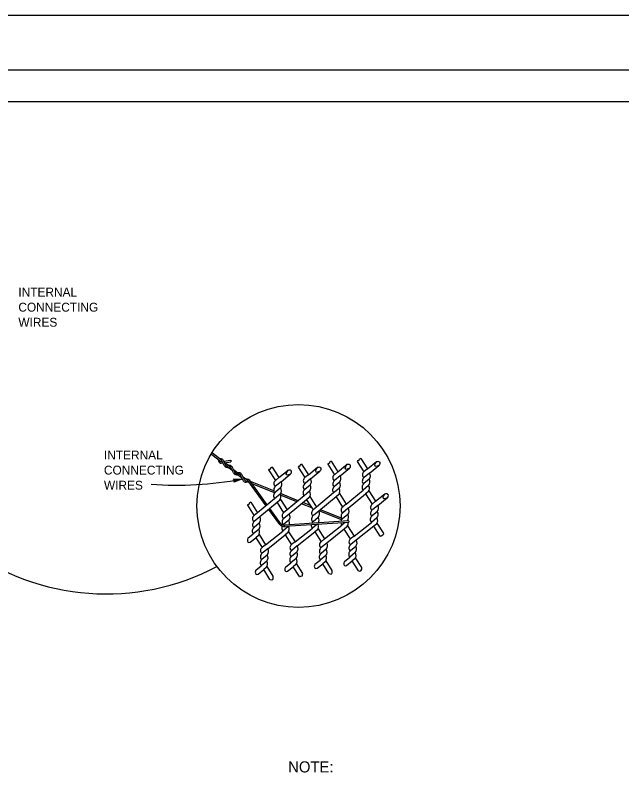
# Model space of a CAD drawing. Extents: x -894 to 866, y -472 to 714.
# Drawn here: x -286 to 192, y 107 to 714 of the extents above; entities that cross this region are included whole.
import ezdxf

# ---------------------------------------------------------------- set-up
doc = ezdxf.new("R2010")
doc.units = 0
for name, color, linetype in [('56 Stage 3 Anno', 7, 'Continuous'), ('57 Undefined', 7, 'Continuous'), ('60 Nongeo Data', 7, 'Continuous'), ('border_PLOTTING-ELEMENTS', 7, 'Continuous'), ('border_rw_22x34_Cut_Lines', 7, 'Continuous'), ('border_SHEET', 7, 'Continuous')]:
    doc.layers.add(name, color=color, linetype=linetype)

msp = doc.modelspace()

# ---------------------------------------------------------------- linework, layer by layer
at = {"layer": '56 Stage 3 Anno'}
for p, q in [((-112.84, 346.93), (-113.89, 348.08)), ((-113.89, 348.08), (-113.89, 348.08)), ((-113.89, 348.08), (-107.74, 347.98)), ((-113.61, 347.78), (-109.09, 347.7)), ((-107.74, 347.98), (-113.35, 345.47)), ((-113.35, 345.47), (-112.84, 346.93)), ((-113.3, 347.47), (-110.45, 347.43)), ((-109.1, 347.7), (-113.19, 345.87)), ((-110.45, 347.43), (-113.09, 346.24)), ((-113.06, 347.17), (-111.8, 347.15)), ((-111.8, 347.15), (-112.93, 346.64)), ((-113.35, 345.47), (-113.35, 345.47))]:
    msp.add_line(p, q, dxfattribs=at)
for centre, radius, start, end in [((-158.67, 615.56), 272.38, 265.73588, 280.77566), ((-214.25, 444.33), 186.88, 233.69706, 297.84811)]:
    msp.add_arc(centre, radius, start, end, dxfattribs=at)
at = {"layer": '60 Nongeo Data'}
for p, q in [((-123.86, 361.69), (-131.26, 367.49)), ((-123.31, 362.77), (-130.53, 368.42)), ((-13.73, 364.25), (-14.71, 363.78)), ((-13.73, 364.25), (-8.43, 355.95)), ((-123.85, 361.69), (-122.86, 361.84)), ((-123.54, 360.54), (-122.34, 360.72)), ((-121.26, 358.66), (-123.34, 362.79)), ((-122.09, 360.31), (-122.58, 360.7)), ((-119.92, 358.61), (-122.29, 363.32)), ((-121.64, 362.03), (-116.22, 362.86)), ((-121.09, 360.92), (-116.04, 361.69)), ((-116.04, 357.07), (-120.97, 360.93)), ((-114.82, 354.61), (-119.92, 358.61)), ((-62.16, 357.89), (-62.8, 357.77)), ((-61.55, 358.28), (-62.16, 357.89)), ((-61.21, 359.24), (-61.6, 358.77)), ((-61.6, 358.77), (-61.55, 358.28)), ((-60.24, 359.71), (-61.21, 359.24)), ((-60.24, 359.71), (-54.94, 351.41)), ((-39.55, 360.04), (-39.74, 359.7)), ((-39.74, 359.7), (-34.44, 351.4)), ((-38.91, 360.16), (-39.55, 360.04)), ((-38.3, 360.55), (-38.91, 360.16)), ((-37.96, 361.51), (-38.35, 361.04)), ((-38.35, 361.04), (-38.3, 360.55)), ((-36.99, 361.98), (-37.96, 361.51)), ((-36.99, 361.98), (-31.69, 353.68)), ((-31.69, 353.68), (-24.49, 359.62)), ((-16.3, 362.31), (-16.49, 361.97)), ((-16.49, 361.97), (-11.18, 353.67)), ((-15.66, 362.43), (-16.3, 362.31)), ((-15.05, 362.82), (-15.66, 362.43)), ((-14.71, 363.78), (-15.1, 363.31)), ((-15.1, 363.31), (-15.05, 362.82)), ((-8.43, 355.95), (-1.24, 361.89)), ((-6.72, 352.7), (0.59, 358.74)), ((-114.01, 352.98), (-116.09, 357.11)), ((-112.67, 352.93), (-115.03, 357.64)), ((-108.52, 351.18), (-113.85, 355.35)), ((-107.25, 348.69), (-112.65, 352.91)), ((-86.05, 355.5), (-86.24, 355.16)), ((-86.24, 355.16), (-80.94, 346.86)), ((-85.41, 355.62), (-86.05, 355.5)), ((-84.8, 356.01), (-85.41, 355.62)), ((-84.46, 356.97), (-84.85, 356.5)), ((-84.85, 356.5), (-84.8, 356.01)), ((-83.49, 357.44), (-84.46, 356.97)), ((-83.49, 357.44), (-78.19, 349.14)), ((-78.19, 349.14), (-70.99, 355.08)), ((-76.48, 345.89), (-69.16, 351.93)), ((-62.8, 357.77), (-62.99, 357.43)), ((-62.99, 357.43), (-57.69, 349.13)), ((-54.94, 351.41), (-47.74, 357.35)), ((-53.23, 348.16), (-45.91, 354.2)), ((-31.69, 353.68), (-34.38, 351.44)), ((-29.98, 350.43), (-22.66, 356.47)), ((-8.43, 355.95), (-11.13, 353.71)), ((-6.72, 352.7), (-11.01, 349.15)), ((-106.14, 346.46), (-108.51, 351.18)), ((-107.74, 347.98), (-107.74, 347.98)), ((-105.09, 346.99), (-107.46, 351.71)), ((-103.51, 347.26), (-106.31, 349.45)), ((-104.11, 346.23), (-105.07, 346.98)), ((-101.2, 345.06), (-104.11, 346.23)), ((-102.51, 346.86), (-103.51, 347.26)), ((-88.21, 326.99), (-102.55, 346.87)), ((-87.28, 327.73), (-100.5, 346.05)), ((-82.08, 338.63), (-100.47, 346.03)), ((-78.19, 349.14), (-80.88, 346.9)), ((-76.48, 345.89), (-80.76, 342.34)), ((-54.94, 351.41), (-57.63, 349.17)), ((-53.23, 348.16), (-57.51, 344.61)), ((-29.98, 350.43), (-34.26, 346.88)), ((-7.09, 347.8), (-11.22, 344.37)), ((-81.51, 337.13), (-99.2, 344.25)), ((-76.84, 340.99), (-80.97, 337.56)), ((-53.59, 343.26), (-57.72, 339.83)), ((-30.7, 340.62), (-35.04, 337.02)), ((-30.34, 345.53), (-34.47, 342.1)), ((-7.45, 342.89), (-11.79, 339.29)), ((-77.2, 336.08), (-81.54, 332.48)), ((-62.98, 330.94), (-76.86, 336.53)), ((-63.97, 330.06), (-76.8, 335.23)), ((-58.29, 334.75), (-71.71, 323.67)), ((-53.95, 338.35), (-58.29, 334.75)), ((-53.76, 334.24), (-48.46, 325.94)), ((-35.04, 337.02), (-48.46, 325.94)), ((-33.12, 334.01), (-46.75, 322.69)), ((-31.06, 335.72), (-33.12, 334.01)), ((-33.12, 334.01), (-27.96, 325.94)), ((-30.51, 336.51), (-25.21, 328.21)), ((-25.21, 328.21), (-11.79, 339.29)), ((-23.5, 324.96), (-9.87, 336.28)), ((-7.81, 337.99), (-9.87, 336.28)), ((-9.87, 336.28), (-4.71, 328.21)), ((-7.26, 338.78), (-1.96, 330.48)), ((-1.96, 330.48), (5.24, 336.42)), ((-102.83, 327.76), (-103.02, 327.43)), ((-102.19, 327.88), (-102.83, 327.76)), ((-101.58, 328.28), (-102.19, 327.88)), ((-101.24, 329.24), (-101.63, 328.76)), ((-101.63, 328.76), (-101.58, 328.28)), ((-100.26, 329.7), (-101.24, 329.24)), ((-100.26, 329.7), (-94.96, 321.4)), ((-81.54, 332.48), (-94.96, 321.4)), ((-79.62, 329.47), (-93.26, 318.15)), ((-77.56, 331.18), (-79.62, 329.47)), ((-79.62, 329.47), (-74.41, 321.43)), ((-77.01, 331.97), (-71.71, 323.67)), ((-56.37, 331.74), (-70, 320.42)), ((-52.27, 325.35), (-60.24, 328.56)), ((-53.35, 327.06), (-59.19, 329.41)), ((-54.31, 333.45), (-56.37, 331.74)), ((-56.37, 331.74), (-51.21, 323.67)), ((-25.21, 328.21), (-27.91, 325.97)), ((-1.96, 330.48), (-4.66, 328.25)), ((-0.25, 327.23), (7.07, 333.27)), ((-103.02, 327.43), (-97.71, 319.13)), ((-77.48, 312.13), (-86.11, 324.09)), ((-76.52, 312.82), (-85.19, 324.84)), ((-71.71, 323.67), (-74.41, 321.43)), ((-48.46, 325.94), (-51.16, 323.7)), ((-46.75, 322.69), (-51.03, 319.14)), ((-28.75, 315.88), (-46.41, 322.99)), ((-28.88, 317.21), (-45.34, 323.84)), ((-23.5, 324.96), (-27.78, 321.41)), ((-0.61, 322.33), (-4.74, 318.9)), ((-0.25, 327.23), (-4.53, 323.68)), ((-94.96, 321.4), (-97.66, 319.16)), ((-93.26, 318.15), (-97.54, 314.6)), ((-70.36, 315.52), (-74.5, 312.09)), ((-70, 320.42), (-74.29, 316.87)), ((-47.11, 317.79), (-51.25, 314.36)), ((-23.86, 320.06), (-27.99, 316.63)), ((-0.97, 317.43), (-5.32, 313.82)), ((-93.62, 313.25), (-97.75, 309.82)), ((-70.73, 310.62), (-75.07, 307.01)), ((-23.45, 315.02), (-73.57, 311.71)), ((-23.37, 313.84), (-73.49, 310.53)), ((-48.35, 312.16), (-51.82, 309.28)), ((-42.2, 300.81), (-28.57, 311.55)), ((-26.03, 313.66), (-28.57, 311.55)), ((-24.58, 310.25), (-26.64, 308.54)), ((-24.22, 315.16), (-24.49, 314.94)), ((-23.45, 315.02), (-24.12, 315.29)), ((-24.04, 311.05), (-18.95, 303.08)), ((-18.95, 303.08), (-5.32, 313.82)), ((-3.39, 310.81), (-17.24, 299.83)), ((-1.33, 312.52), (-3.39, 310.81)), ((1.55, 303.08), (-3.39, 310.81)), ((4.15, 305.58), (-0.79, 313.32)), ((-102.6, 301.37), (-98.32, 304.74)), ((-93.98, 308.35), (-98.32, 304.74)), ((-94.34, 303.44), (-96.4, 301.73)), ((-93.79, 304.23), (-88.71, 296.27)), ((-88.71, 296.27), (-75.07, 307.01)), ((-87, 293.02), (-73.15, 304)), ((-71.09, 305.71), (-73.15, 304)), ((-73.15, 304), (-68.21, 296.27)), ((-70.54, 306.51), (-65.46, 298.54)), ((-65.46, 298.54), (-51.82, 309.28)), ((-63.75, 295.29), (-49.9, 306.27)), ((-47.83, 307.98), (-49.9, 306.27)), ((-49.9, 306.27), (-44.96, 298.54)), ((-47.29, 308.78), (-42.2, 300.81)), ((-26.64, 308.54), (-40.5, 297.56)), ((-21.7, 300.81), (-26.64, 308.54)), ((-100.81, 298.23), (-96.4, 301.73)), ((-96.4, 301.73), (-91.46, 294)), ((-65.46, 298.54), (-68.15, 296.31)), ((-42.2, 300.81), (-44.9, 298.58)), ((-40.5, 297.56), (-44.78, 294.01)), ((-18.95, 303.08), (-21.65, 300.85)), ((-17.24, 299.83), (-21.53, 296.28)), ((-88.71, 296.27), (-91.4, 294.03)), ((-87, 293.02), (-91.28, 289.47)), ((-63.75, 295.29), (-68.03, 291.74)), ((-40.86, 292.66), (-44.99, 289.23)), ((-17.61, 294.93), (-21.74, 291.5)), ((-87.36, 288.12), (-91.49, 284.69)), ((-64.47, 285.49), (-68.81, 281.88)), ((-64.11, 290.39), (-68.24, 286.96)), ((-41.22, 287.76), (-45.56, 284.15)), ((-26.58, 283.06), (-22.31, 286.42)), ((-17.97, 290.03), (-22.31, 286.42)), ((-18.33, 285.12), (-20.39, 283.41)), ((-12.84, 278.18), (-17.78, 285.92)), ((-96.34, 276.25), (-92.06, 279.61)), ((-87.72, 283.22), (-92.06, 279.61)), ((-82.59, 271.37), (-87.53, 279.11)), ((-73.09, 278.52), (-68.81, 281.88)), ((-64.83, 280.58), (-66.89, 278.87)), ((-59.34, 273.64), (-64.28, 281.38)), ((-49.84, 280.79), (-45.56, 284.15)), ((-48.05, 277.64), (-43.64, 281.14)), ((-41.58, 282.85), (-43.64, 281.14)), ((-38.7, 273.41), (-43.64, 281.14)), ((-36.09, 275.91), (-41.03, 283.65)), ((-24.8, 279.91), (-20.39, 283.41)), ((-15.45, 275.68), (-20.39, 283.41)), ((-94.55, 273.1), (-90.14, 276.6)), ((-88.08, 278.31), (-90.14, 276.6)), ((-85.2, 268.87), (-90.14, 276.6)), ((-71.3, 275.37), (-66.89, 278.87)), ((-61.95, 271.14), (-66.89, 278.87))]:
    msp.add_line(p, q, dxfattribs=at)
for points in [[(-116.22, 362.86), (-115.89, 362.43), (-115.76, 362.25), (-116.04, 361.69)], [(-24.49, 359.62), (-23.65, 359.7), (-22.58, 359.86), (-22.53, 359.38), (-21.9, 359.06), (-21.95, 358.51), (-21.89, 357.91), (-22.08, 357.13), (-22.66, 356.47), (-23.97, 355.95), (-24.9, 355.53), (-25.53, 355.79), (-25.84, 356.63), (-25.52, 357.8), (-24.82, 358.87), (-24.49, 359.62)], [(-1.24, 361.89), (-0.4, 361.97), (0.67, 362.13), (0.72, 361.65), (1.35, 361.33), (1.3, 360.78), (1.36, 360.18), (1.17, 359.4), (0.59, 358.74), (-0.72, 358.22), (-1.65, 357.8), (-2.28, 358.06), (-2.59, 358.9), (-2.27, 360.07), (-1.57, 361.14), (-1.24, 361.89)], [(-70.99, 355.08), (-70.16, 355.16), (-69.08, 355.32), (-69.03, 354.84), (-68.4, 354.52), (-68.45, 353.97), (-68.39, 353.37), (-68.58, 352.59), (-69.16, 351.93), (-70.47, 351.41), (-71.41, 350.99), (-72.03, 351.25), (-72.34, 352.09), (-72.03, 353.26), (-71.32, 354.32), (-70.99, 355.08)], [(-47.74, 357.35), (-46.9, 357.43), (-45.83, 357.59), (-45.78, 357.11), (-45.15, 356.79), (-45.2, 356.24), (-45.14, 355.64), (-45.33, 354.86), (-45.91, 354.2), (-47.22, 353.68), (-48.15, 353.26), (-48.78, 353.52), (-49.09, 354.36), (-48.77, 355.53), (-48.07, 356.6), (-47.74, 357.35)], [(5.24, 336.42), (6.07, 336.5), (7.14, 336.67), (7.19, 336.18), (7.82, 335.87), (7.77, 335.32), (7.84, 334.72), (7.65, 333.94), (7.07, 333.27), (5.76, 332.76), (4.82, 332.33), (4.19, 332.59), (3.89, 333.43), (4.2, 334.61), (4.91, 335.67), (5.24, 336.42)], [(1.55, 303.08), (2.4, 303.3), (3.79, 304.13), (4.39, 304.87), (4.15, 305.58)], [(-102.6, 301.37), (-102.94, 300.4), (-103.02, 299.74), (-102.95, 299.02), (-102.66, 298.52), (-102.55, 298.21), (-101.86, 297.99), (-100.81, 298.23), (-100.79, 298.26)], [(-49.84, 280.79), (-50.18, 279.81), (-50.26, 279.15), (-50.19, 278.44), (-49.9, 277.94), (-49.79, 277.62), (-49.1, 277.4), (-48.05, 277.64), (-48.04, 277.66)], [(-26.58, 283.06), (-26.93, 282.08), (-27.01, 281.42), (-26.94, 280.71), (-26.64, 280.21), (-26.54, 279.89), (-25.85, 279.67), (-24.8, 279.91), (-24.77, 279.95)], [(-96.34, 276.25), (-96.68, 275.27), (-96.76, 274.61), (-96.69, 273.9), (-96.4, 273.4), (-96.3, 273.08), (-95.6, 272.86), (-94.55, 273.1), (-94.55, 273.11)], [(-73.09, 278.52), (-73.43, 277.54), (-73.51, 276.88), (-73.44, 276.17), (-73.15, 275.67), (-73.04, 275.35), (-72.35, 275.13), (-71.3, 275.37), (-71.29, 275.38)], [(-61.95, 271.14), (-61.3, 271.15), (-60.77, 271.44), (-59.67, 271.78), (-59.45, 272.82), (-59.34, 273.64)], [(-38.7, 273.41), (-37.06, 273.02), (-36.55, 273.52), (-36.15, 274.02), (-36.14, 275.04), (-36.09, 275.91)], [(-15.45, 275.68), (-14.46, 275.39), (-13.41, 276.19), (-12.92, 276.92), (-12.85, 278.39), (-12.84, 278.18)], [(-85.2, 268.87), (-83.98, 268.43), (-82.9, 268.88), (-82.76, 269.68), (-82.64, 270.72), (-82.59, 271.37)]]:
    msp.add_lwpolyline(points, dxfattribs=at)
msp.add_circle((-62.74, 326.8), 79.99, dxfattribs=at)
for centre, radius, start, end in [((-124, 361.72), 2.34, 43.10104, 111.5126), ((-123.84, 362.43), 1.92, 160.06151, 278.90908), ((-117.81, 361.22), 4.3, 216.60269, 270.61487), ((-117.98, 355.08), 3.9, 41.01123, 96.71113), ((-110.56, 355.54), 4.3, 216.60269, 270.61487), ((-110.4, 349.14), 3.9, 41.01123, 96.71113), ((-9.42, 351.24), 3, 124.69961, 230.23831), ((-10.15, 350.49), 4.08, 318.74956, 32.84152), ((-104.38, 347.54), 2.07, 211.48814, 303.80349), ((-103.49, 344.54), 3.35, 26.73264, 102.63689), ((-79.17, 344.43), 3, 124.69961, 230.23831), ((-79.91, 343.68), 4.08, 318.74956, 32.84152), ((-55.92, 346.7), 3, 124.69961, 230.23831), ((-56.65, 345.95), 4.08, 318.74956, 32.84152), ((-32.2, 344.08), 3.5, 126.72943, 220.42793), ((-32.67, 348.97), 3, 124.69961, 230.23831), ((-33.4, 348.22), 4.08, 318.74956, 32.84152), ((-8.95, 346.35), 3.5, 126.72943, 220.42793), ((-10.51, 345.58), 4.08, 318.74956, 32.84152), ((-78.7, 339.54), 3.5, 126.72943, 220.42793), ((-80.27, 338.77), 4.08, 318.74956, 32.84152), ((-55.62, 337.02), 3.5, 126.72943, 220.42793), ((-55.45, 341.81), 3.5, 126.72943, 220.42793), ((-57.02, 341.04), 4.08, 318.74956, 32.84152), ((-32.37, 339.29), 3.5, 126.72943, 220.42793), ((-34.12, 338.41), 4.08, 318.74956, 32.84152), ((-33.76, 343.31), 4.08, 318.74956, 32.84152), ((-9.12, 341.56), 3.5, 126.72943, 220.42793), ((-10.87, 340.68), 4.08, 318.74956, 32.84152), ((-78.87, 334.75), 3.5, 126.72943, 220.42793), ((-80.63, 333.87), 4.08, 318.74956, 32.84152), ((-57.38, 336.14), 4.08, 318.74956, 32.84152), ((-2.95, 325.78), 3, 124.69961, 230.23831), ((-72.7, 318.96), 3, 124.69961, 230.23831), ((-49.45, 321.23), 3, 124.69961, 230.23831), ((-50.18, 320.48), 4.08, 318.74956, 32.84152), ((-26.2, 323.5), 3, 124.69961, 230.23831), ((-26.93, 322.75), 4.08, 318.74956, 32.84152), ((-2.48, 320.89), 3.5, 126.72943, 220.42793), ((-4.04, 320.12), 4.08, 318.74956, 32.84152), ((-3.68, 325.02), 4.08, 318.74956, 32.84152), ((-95.95, 316.69), 3, 124.69961, 230.23831), ((-96.68, 315.94), 4.08, 318.74956, 32.84152), ((-72.23, 314.08), 3.5, 126.72943, 220.42793), ((-73.43, 318.21), 4.08, 318.74956, 32.84152), ((-73.79, 313.31), 4.08, 340.00178, 32.84152), ((-48.98, 316.35), 3.5, 126.72943, 220.42793), ((-50.54, 315.58), 4.08, 327.86663, 32.84152), ((-25.9, 313.82), 3.5, 126.72943, 166.69468), ((-25.73, 318.62), 3.5, 126.72943, 220.42793), ((-27.29, 317.85), 4.08, 318.74956, 32.84152), ((-2.65, 316.09), 3.5, 126.72943, 220.42793), ((-4.4, 315.21), 4.08, 318.74956, 32.84152), ((-95.65, 307.01), 3.5, 126.72943, 220.42793), ((-95.48, 311.81), 3.5, 126.72943, 220.42793), ((-97.04, 311.04), 4.08, 318.74956, 32.84152), ((-74.13, 314.7), 4.22, 218.10711, 280.59989), ((-74.13, 314.7), 3.04, 218.10711, 280.59989), ((-72.4, 309.28), 3.5, 156.00303, 220.42793), ((-72.4, 309.28), 3.5, 126.72943, 135.74758), ((-74.15, 308.4), 4.08, 318.74956, 32.84152), ((-73.79, 313.31), 4.08, 318.74956, 320.70004), ((-49.15, 311.55), 3.5, 174.81415, 220.42793), ((-49.15, 311.55), 3.5, 126.72943, 154.48138), ((-50.9, 310.67), 4.08, 318.74956, 22.53937), ((-25.9, 313.82), 3.5, 186.71446, 220.42793), ((-27.65, 312.94), 4.08, 318.74956, 12.89882), ((-27.65, 312.94), 4.08, 29.92425, 32.84152), ((-23.41, 314.43), 0.59, 273.78199, 93.78199), ((-97.4, 306.13), 4.08, 318.74956, 32.84152), ((-43.19, 296.11), 3, 124.69961, 230.23831), ((-43.92, 295.35), 4.08, 318.74956, 32.84152), ((-19.94, 298.38), 3, 124.69961, 230.23831), ((-20.67, 297.62), 4.08, 318.74956, 32.84152), ((-89.69, 291.56), 3, 124.69961, 230.23831), ((-90.43, 290.81), 4.08, 318.74956, 32.84152), ((-65.97, 288.95), 3.5, 126.72943, 220.42793), ((-66.44, 293.84), 3, 124.69961, 230.23831), ((-67.17, 293.08), 4.08, 318.74956, 32.84152), ((-42.72, 291.22), 3.5, 126.72943, 220.42793), ((-44.28, 290.45), 4.08, 318.74956, 32.84152), ((-19.64, 288.69), 3.5, 126.72943, 220.42793), ((-19.47, 293.49), 3.5, 126.72943, 220.42793), ((-21.03, 292.72), 4.08, 318.74956, 32.84152), ((-89.22, 286.68), 3.5, 126.72943, 220.42793), ((-90.79, 285.91), 4.08, 318.74956, 32.84152), ((-66.14, 284.15), 3.5, 126.72943, 220.42793), ((-67.9, 283.27), 4.08, 318.74956, 32.84152), ((-67.54, 288.18), 4.08, 318.74956, 32.84152), ((-42.89, 286.42), 3.5, 126.72943, 220.42793), ((-44.64, 285.54), 4.08, 318.74956, 32.84152), ((-21.39, 287.81), 4.08, 318.74956, 32.84152), ((-89.39, 281.88), 3.5, 126.72943, 220.42793), ((-91.15, 281), 4.08, 318.74956, 32.84152)]:
    msp.add_arc(centre, radius, start, end, dxfattribs=at)
at = {"layer": 'border_PLOTTING-ELEMENTS'}
for points in [[(-894.04, -472.44), (865.96, -472.44), (865.96, 713.56), (-894.04, 713.56)], [(-864.04, 670.56), (835.96, 670.56), (835.96, -429.44), (-864.04, -429.44)]]:
    msp.add_lwpolyline(points, close=True, dxfattribs=at)
at = {"layer": 'border_rw_22x34_Cut_Lines'}
msp.add_lwpolyline([(-864.04, 670.56), (835.96, 670.56), (835.96, -429.44), (-864.04, -429.44)], close=True, dxfattribs=at)
at = {"layer": 'border_SHEET'}
msp.add_line((-814.04, 645.56), (810.96, 645.56), dxfattribs=at)

# ---------------------------------------------------------------- texts
at = {"layer": '57 Undefined'}
for s, height, p in [('INTERNAL', 7, (-283.43, 491.91)), ('CONNECTING', 7, (-283.43, 480.01)), ('WIRES', 7, (-283.43, 468.11)), ('INTERNAL', 7, (-216, 363.45)), ('CONNECTING', 7, (-216, 351.55)), ('WIRES', 7, (-216, 339.65)), ('NOTE:', 8.75, (-70.85, 116.69))]:
    msp.add_text(s, height=height, dxfattribs=at).set_placement(p)

doc.saveas('drawing.dxf')
